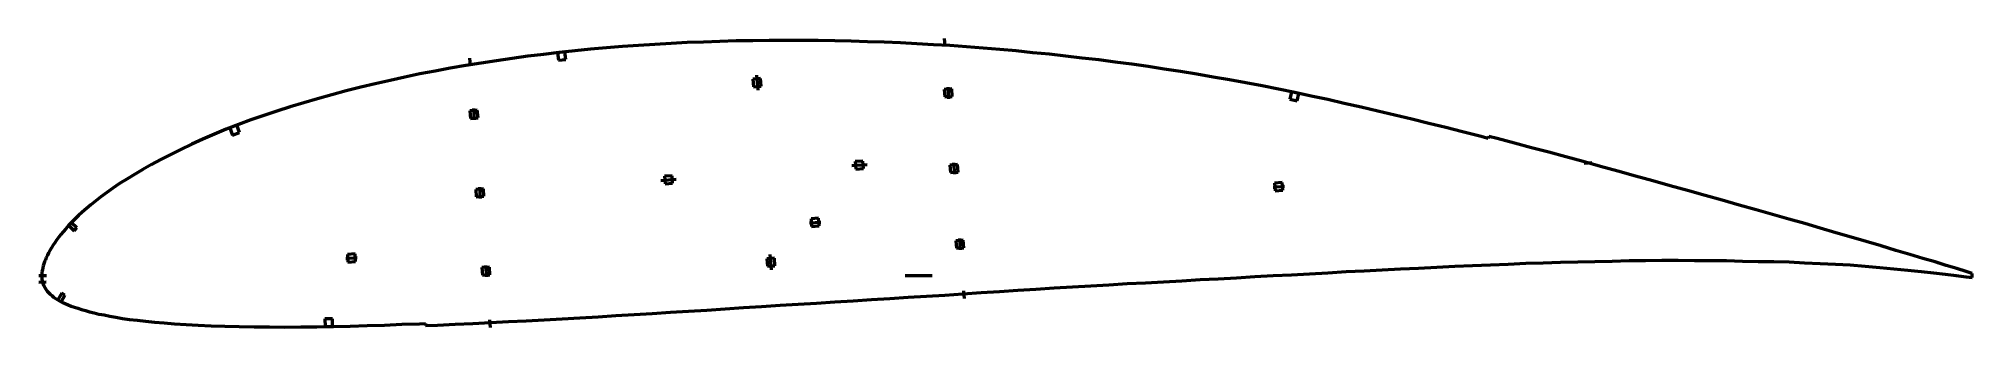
# Model space of a CAD drawing. Header units: metres. Extents: x -382 to 637, y -27 to 125.
import ezdxf

# ---------------------------------------------------------------- set-up
doc = ezdxf.new("R2010")
doc.units = ezdxf.units.M
for name, color, linetype, lineweight in [('FoilLayer', 1, 'Continuous', 50), ('StringerLayer', 1, 'Continuous', 50), ('SubLayer', 1, 'Continuous', 50)]:
    doc.layers.add(name, color=color, linetype=linetype, lineweight=lineweight)

msp = doc.modelspace()

# ---------------------------------------------------------------- linework, layer by layer
at = {"layer": 'FoilLayer'}
for p, q in [((-40.4, 122.5), (-48.9, 122)), ((-31.8, 122.8), (-40.4, 122.5)), ((-23.2, 123.1), (-31.8, 122.8)), ((-14.6, 123.4), (-23.2, 123.1)), ((-5.9, 123.5), (-14.6, 123.4)), ((2.7, 123.7), (-5.9, 123.5)), ((11.4, 123.7), (2.7, 123.7)), ((20, 123.7), (11.4, 123.7)), ((28.6, 123.6), (20, 123.7)), ((37.3, 123.5), (28.6, 123.6)), ((45.9, 123.3), (37.3, 123.5)), ((54.6, 123), (45.9, 123.3)), ((63.3, 122.7), (54.6, 123)), ((71.9, 122.4), (63.3, 122.7)), ((80.6, 121.9), (71.9, 122.4)), ((-140.8, 113), (-149, 111.7)), ((-132.6, 114.2), (-140.8, 113)), ((-124.4, 115.3), (-132.6, 114.2)), ((-116.1, 116.3), (-124.4, 115.3)), ((-107.9, 117.3), (-116.1, 116.3)), ((-99.6, 118.2), (-107.9, 117.3)), ((-91.3, 119), (-99.6, 118.2)), ((-82.9, 119.7), (-91.3, 119)), ((-74.5, 120.4), (-82.9, 119.7)), ((-66, 121), (-74.5, 120.4)), ((-57.5, 121.6), (-66, 121)), ((-48.9, 122), (-57.5, 121.6)), ((89.3, 121.4), (80.6, 121.9)), ((98, 120.9), (89.3, 121.4)), ((106.7, 120.3), (98, 120.9)), ((115.5, 119.6), (106.7, 120.3)), ((124.2, 118.9), (115.5, 119.6)), ((132.9, 118.1), (124.2, 118.9)), ((141.7, 117.2), (132.9, 118.1)), ((150.4, 116.4), (141.7, 117.2)), ((159.1, 115.4), (150.4, 116.4)), ((167.7, 114.4), (159.1, 115.4)), ((176.4, 113.4), (167.7, 114.4)), ((185, 112.3), (176.4, 113.4)), ((193.7, 111.1), (185, 112.3)), ((-196.9, 102.6), (-204.7, 100.9)), ((-189.1, 104.3), (-196.9, 102.6)), ((-181.2, 106), (-189.1, 104.3)), ((-173.2, 107.5), (-181.2, 106)), ((-165.2, 109), (-173.2, 107.5)), ((-157.1, 110.4), (-165.2, 109)), ((-149, 111.7), (-157.1, 110.4)), ((202.3, 109.9), (193.7, 111.1)), ((210.9, 108.6), (202.3, 109.9)), ((219.5, 107.3), (210.9, 108.6)), ((228.1, 105.9), (219.5, 107.3)), ((236.7, 104.4), (228.1, 105.9)), ((245.3, 102.9), (236.7, 104.4)), ((253.8, 101.3), (245.3, 102.9)), ((-235.1, 93), (-242.4, 90.9)), ((-227.6, 95.1), (-235.1, 93)), ((-220, 97.1), (-227.6, 95.1)), ((-212.4, 99), (-220, 97.1)), ((-204.7, 100.9), (-212.4, 99)), ((262.4, 99.7), (253.8, 101.3)), ((271.1, 98), (262.4, 99.7)), ((279.7, 96.2), (271.1, 98)), ((288.3, 94.4), (279.7, 96.2)), ((297, 92.5), (288.3, 94.4)), ((305.7, 90.5), (297, 92.5)), ((-270.2, 81.8), (-276.8, 79.4)), ((-263.5, 84.2), (-270.2, 81.8)), ((-256.6, 86.5), (-263.5, 84.2)), ((-249.6, 88.7), (-256.6, 86.5)), ((-242.4, 90.9), (-249.6, 88.7)), ((314.5, 88.5), (305.7, 90.5)), ((323.4, 86.5), (314.5, 88.5)), ((332.3, 84.3), (323.4, 86.5)), ((341.2, 82.2), (332.3, 84.3)), ((350.2, 80), (341.2, 82.2)), ((-295.5, 71.7), (-301.4, 69)), ((-289.5, 74.3), (-295.5, 71.7)), ((-283.2, 76.9), (-289.5, 74.3)), ((-276.8, 79.4), (-283.2, 76.9)), ((359.1, 77.8), (350.2, 80)), ((368, 75.6), (359.1, 77.8)), ((377, 73.3), (368, 75.6)), ((381.5, 72.1), (377, 73.3)), ((381.8, 73.1), (381.5, 72.1)), ((386.3, 72), (381.8, 73.1)), ((395.3, 69.6), (386.3, 72)), ((-312.5, 63.6), (-317.7, 61)), ((-307.1, 66.3), (-312.5, 63.6)), ((-301.4, 69), (-307.1, 66.3)), ((404.3, 67.2), (395.3, 69.6)), ((413.4, 64.8), (404.3, 67.2)), ((422.4, 62.4), (413.4, 64.8)), ((431.5, 59.9), (422.4, 62.4)), ((-331.6, 53.2), (-335.6, 50.7)), ((-327.2, 55.8), (-331.6, 53.2)), ((-322.6, 58.4), (-327.2, 55.8)), ((-317.7, 61), (-322.6, 58.4)), ((440.7, 57.4), (431.5, 59.9)), ((449.8, 54.9), (440.7, 57.4)), ((459, 52.3), (449.8, 54.9)), ((468.2, 49.8), (459, 52.3)), ((-349.2, 41.4), (-352, 39.3)), ((-346.2, 43.6), (-349.2, 41.4)), ((-342.9, 45.9), (-346.2, 43.6)), ((-339.4, 48.3), (-342.9, 45.9)), ((-335.6, 50.7), (-339.4, 48.3)), ((477.4, 47.2), (468.2, 49.8)), ((486.5, 44.7), (477.4, 47.2)), ((495.7, 42.1), (486.5, 44.7)), ((504.8, 39.6), (495.7, 42.1)), ((-361.1, 31.5), (-363, 29.6)), ((-359.1, 33.3), (-361.1, 31.5)), ((-356.9, 35.3), (-359.1, 33.3)), ((-354.5, 37.2), (-356.9, 35.3)), ((-352, 39.3), (-354.5, 37.2)), ((513.7, 37), (504.8, 39.6)), ((522.6, 34.5), (513.7, 37)), ((531.2, 32.1), (522.6, 34.5)), ((539.8, 29.7), (531.2, 32.1)), ((-370.4, 21.5), (-371.6, 20)), ((-369.1, 23), (-370.4, 21.5)), ((-367.8, 24.6), (-369.1, 23)), ((-366.3, 26.2), (-367.8, 24.6)), ((-364.7, 27.9), (-366.3, 26.2)), ((-363, 29.6), (-364.7, 27.9)), ((548.2, 27.3), (539.8, 29.7)), ((556.4, 24.8), (548.2, 27.3)), ((564.6, 22.5), (556.4, 24.8)), ((572.6, 20.2), (564.6, 22.5)), ((-377.4, 10.7), (-378, 9.5)), ((-376.8, 11.9), (-377.4, 10.7)), ((-376.1, 13.2), (-376.8, 11.9)), ((-375.3, 14.5), (-376.1, 13.2)), ((-374.5, 15.8), (-375.3, 14.5)), ((-373.6, 17.2), (-374.5, 15.8)), ((-372.6, 18.6), (-373.6, 17.2)), ((-371.6, 20), (-372.6, 18.6)), ((580.6, 17.8), (572.6, 20.2)), ((588.5, 15.5), (580.6, 17.8)), ((596.2, 13.2), (588.5, 15.5)), ((603.5, 11), (596.2, 13.2)), ((610.5, 9), (603.5, 11)), ((-380.3, 1.9), (-380.4, 0.9)), ((-380.4, 0.9), (-380.4, -0.1)), ((-380.1, 2.9), (-380.3, 1.9)), ((-379.9, 4), (-380.1, 2.9)), ((-379.7, 5), (-379.9, 4)), ((-379.3, 6.1), (-379.7, 5)), ((-378.9, 7.2), (-379.3, 6.1)), ((-378.5, 8.3), (-378.9, 7.2)), ((-378, 9.5), (-378.5, 8.3)), ((268.2, -0.1), (277.8, 0.4)), ((277.8, 0.4), (287.4, 0.9)), ((287.4, 0.9), (297, 1.4)), ((297, 1.4), (306.6, 2)), ((306.6, 2), (316.2, 2.5)), ((316.2, 2.5), (325.7, 2.9)), ((325.7, 2.9), (335.3, 3.4)), ((335.3, 3.4), (344.8, 3.9)), ((344.8, 3.9), (354.4, 4.3)), ((354.4, 4.3), (363.9, 4.8)), ((363.9, 4.8), (373.3, 5.2)), ((373.3, 5.2), (382.7, 5.6)), ((382.7, 5.6), (392, 6)), ((392, 6), (401.3, 6.4)), ((401.3, 6.4), (410.5, 6.7)), ((410.5, 6.7), (419.6, 7)), ((419.6, 7), (428.7, 7.2)), ((428.7, 7.2), (437.7, 7.4)), ((437.7, 7.4), (446.8, 7.6)), ((446.8, 7.6), (455.7, 7.8)), ((455.7, 7.8), (464.4, 7.9)), ((464.4, 7.9), (473, 8)), ((473, 8), (481.6, 8)), ((481.6, 8), (490.2, 7.9)), ((490.2, 7.9), (498.7, 7.9)), ((498.7, 7.9), (507, 7.8)), ((507, 7.8), (515.4, 7.6)), ((515.4, 7.6), (523.7, 7.4)), ((523.7, 7.4), (531.9, 7.3)), ((531.9, 7.3), (540, 7.1)), ((540, 7.1), (548.1, 6.7)), ((548.1, 6.7), (556.3, 6.3)), ((556.3, 6.3), (564.4, 5.9)), ((564.4, 5.9), (572.2, 5.5)), ((572.2, 5.5), (580, 4.9)), ((580, 4.9), (587.7, 4.2)), ((587.7, 4.2), (595.2, 3.5)), ((595.2, 3.5), (602.5, 2.8)), ((602.5, 2.8), (609.5, 2.1)), ((609.5, 2.1), (616, 1.3)), ((616.9, 7.1), (610.5, 9)), ((616, 1.3), (622.2, 0.7)), ((622.8, 5.3), (616.9, 7.1)), ((622.2, 0.7), (628, 0)), ((628.3, 3.6), (622.8, 5.3)), ((633.3, 2.1), (628.3, 3.6)), ((636.4, 1.1), (633.3, 2.1)), ((636.5, -1.1), (636.4, 1.1)), ((-380.4, -0.1), (-380.4, -1)), ((-380.4, -1), (-380.3, -1.9)), ((-380.3, -1.9), (-380.2, -2.8)), ((-380.2, -2.8), (-380, -3.7)), ((-380, -3.7), (-379.6, -4.6)), ((-379.6, -4.6), (-379.3, -5.5)), ((-379.3, -5.5), (-378.8, -6.4)), ((-378.8, -6.4), (-378.2, -7.3)), ((-378.2, -7.3), (-377.6, -8.2)), ((-377.6, -8.2), (-376.8, -9)), ((-376.8, -9), (-376, -9.8)), ((-376, -9.8), (-375.1, -10.6)), ((95.2, -10.3), (104.8, -9.6)), ((104.8, -9.6), (114.5, -9)), ((114.5, -9), (124.1, -8.4)), ((124.1, -8.4), (133.7, -7.8)), ((133.7, -7.8), (143.3, -7.2)), ((143.3, -7.2), (152.9, -6.6)), ((152.9, -6.6), (162.5, -6)), ((162.5, -6), (172.1, -5.5)), ((172.1, -5.5), (181.7, -4.9)), ((181.7, -4.9), (191.3, -4.3)), ((191.3, -4.3), (200.9, -3.8)), ((200.9, -3.8), (210.5, -3.3)), ((210.5, -3.3), (220.1, -2.8)), ((220.1, -2.8), (229.7, -2.2)), ((229.7, -2.2), (239.3, -1.7)), ((239.3, -1.7), (249, -1.2)), ((249, -1.2), (258.6, -0.6)), ((258.6, -0.6), (268.2, -0.1)), ((628, 0), (633.2, -0.7)), ((633.2, -0.7), (636.5, -1.1)), ((-375.1, -10.6), (-374.2, -11.4)), ((-374.2, -11.4), (-373.1, -12.1)), ((-373.1, -12.1), (-372, -12.8)), ((-372, -12.8), (-370.7, -13.5)), ((-370.7, -13.5), (-369.4, -14.2)), ((-369.4, -14.2), (-368, -14.8)), ((-368, -14.8), (-366.5, -15.5)), ((-366.5, -15.5), (-364.9, -16.1)), ((-364.9, -16.1), (-363.2, -16.7)), ((-363.2, -16.7), (-361.4, -17.3)), ((-361.4, -17.3), (-359.4, -17.9)), ((-359.4, -17.9), (-357.4, -18.5)), ((-357.4, -18.5), (-355.2, -19.1)), ((-355.2, -19.1), (-352.8, -19.7)), ((-352.8, -19.7), (-350.3, -20.3)), ((-350.3, -20.3), (-347.5, -20.8)), ((-68.4, -20.5), (-58.9, -20)), ((-58.9, -20), (-49.3, -19.4)), ((-49.3, -19.4), (-39.7, -18.8)), ((-39.7, -18.8), (-30.1, -18.2)), ((-30.1, -18.2), (-20.5, -17.5)), ((-20.5, -17.5), (-10.8, -16.9)), ((-10.8, -16.9), (-1.2, -16.3)), ((-1.2, -16.3), (8.5, -15.7)), ((8.5, -15.7), (18.1, -15.1)), ((18.1, -15.1), (27.7, -14.5)), ((27.7, -14.5), (37.4, -13.9)), ((37.4, -13.9), (47, -13.3)), ((47, -13.3), (56.6, -12.7)), ((56.6, -12.7), (66.3, -12.1)), ((66.3, -12.1), (75.9, -11.5)), ((75.9, -11.5), (85.6, -10.9)), ((85.6, -10.9), (95.2, -10.3)), ((-347.5, -20.8), (-344.6, -21.4)), ((-344.6, -21.4), (-341.4, -22)), ((-341.4, -22), (-337.9, -22.6)), ((-337.9, -22.6), (-334.2, -23.1)), ((-334.2, -23.1), (-330.2, -23.6)), ((-330.2, -23.6), (-325.8, -24.1)), ((-325.8, -24.1), (-321.1, -24.6)), ((-321.1, -24.6), (-315.9, -25)), ((-315.9, -25), (-310.4, -25.5)), ((-310.4, -25.5), (-304.4, -25.8)), ((-304.4, -25.8), (-298, -26.2)), ((-298, -26.2), (-291.2, -26.5)), ((-291.2, -26.5), (-284, -26.7)), ((-284, -26.7), (-276.5, -26.9)), ((-276.5, -26.9), (-268.6, -27)), ((-268.6, -27), (-260.5, -27.1)), ((-260.5, -27.1), (-252.3, -27.2)), ((-252.3, -27.2), (-244, -27.1)), ((-244, -27.1), (-235.5, -27)), ((-235.5, -27), (-226.8, -26.8)), ((-226.8, -26.8), (-217.9, -26.6)), ((-217.9, -26.6), (-209, -26.4)), ((-209, -26.4), (-199.9, -26.1)), ((-199.9, -26.1), (-190.7, -25.7)), ((-190.7, -25.7), (-181.4, -25.4)), ((-181.4, -25.4), (-178.3, -25.2)), ((-178.3, -25.2), (-178.2, -26.3)), ((-178.2, -26.3), (-172, -26.1)), ((-172, -26.1), (-162.7, -25.7)), ((-162.7, -25.7), (-153.4, -25.3)), ((-153.4, -25.3), (-144, -24.8)), ((-144, -24.8), (-134.6, -24.3)), ((-134.6, -24.3), (-125.2, -23.8)), ((-125.2, -23.8), (-115.8, -23.3)), ((-115.8, -23.3), (-106.3, -22.8)), ((-106.3, -22.8), (-96.9, -22.3)), ((-96.9, -22.3), (-87.4, -21.7)), ((-87.4, -21.7), (-78, -21.1)), ((-78, -21.1), (-68.4, -20.5))]:
    msp.add_line(p, q, dxfattribs=at)
at = {"layer": 'StringerLayer'}
for p, q in [((-104.8, 117.6), (-108.8, 117.2)), ((-108.8, 117.2), (-108.3, 113.2)), ((-108.3, 113.2), (-104.4, 113.7)), ((-104.4, 113.7), (-104.8, 117.6)), ((277.8, 96.6), (277, 92.7)), ((277, 92.7), (280.9, 91.9)), ((281.7, 95.8), (277.8, 96.6)), ((280.9, 91.9), (281.7, 95.8)), ((-277.7, 79), (-281.4, 77.6)), ((-281.4, 77.6), (-279.9, 73.8)), ((-279.9, 73.8), (-276.2, 75.3)), ((-276.2, 75.3), (-277.7, 79)), ((-364.9, 27.8), (-366.2, 26.3)), ((-366.2, 26.3), (-363.3, 23.5)), ((-362, 25), (-364.9, 27.8)), ((-363.3, 23.5), (-362, 25)), ((-369.9, -9.4), (-371.9, -12.9)), ((-368.2, -10.4), (-369.9, -9.4)), ((-371.9, -12.9), (-370.1, -13.9)), ((-370.1, -13.9), (-368.2, -10.4)), ((-227.3, -22.8), (-231.3, -22.9)), ((-231.3, -22.9), (-231.2, -26.9)), ((-231.2, -26.9), (-227.2, -26.8)), ((-227.2, -26.8), (-227.3, -22.8))]:
    msp.add_line(p, q, dxfattribs=at)
at = {"layer": 'SubLayer'}
for p, q in [((94.9, 124.6), (95.2, 120.6)), ((-155.1, 114.3), (-154.8, 110.3)), ((-1.8, 103.6), (-5.8, 103.3)), ((-5.8, 103.3), (-5.5, 99.3)), ((-3.9, 105.4), (-3.3, 97.4)), ((-1.5, 99.6), (-1.8, 103.6)), ((-5.5, 99.3), (-1.5, 99.6)), ((98.9, 98.2), (94.9, 97.9)), ((94.9, 97.9), (95.2, 93.9)), ((95.2, 93.9), (99.2, 94.2)), ((96.8, 99), (97.3, 93)), ((99.2, 94.2), (98.9, 98.2)), ((-151, 86.9), (-154.9, 86.6)), ((-154.9, 86.6), (-154.6, 82.6)), ((-154.6, 82.6), (-150.6, 82.9)), ((-153, 87.8), (-152.6, 81.8)), ((-150.6, 82.9), (-151, 86.9)), ((-48.4, 52.5), (-52.4, 52.2)), ((-52.4, 52.2), (-52.1, 48.2)), ((-48.1, 48.5), (-48.4, 52.5)), ((46.3, 57.8), (54.3, 58.4)), ((52.1, 60.2), (48.1, 59.9)), ((48.1, 59.9), (48.4, 55.9)), ((48.4, 55.9), (52.4, 56.2)), ((52.4, 56.2), (52.1, 60.2)), ((102, 58.4), (98, 58.1)), ((98, 58.1), (98.3, 54.1)), ((98.3, 54.1), (102.3, 54.4)), ((99.9, 59.2), (100.4, 53.3)), ((102.3, 54.4), (102, 58.4)), ((432, 59.1), (436, 59.4)), ((-147.8, 45.6), (-151.8, 45.3)), ((-151.8, 45.3), (-151.5, 41.4)), ((-151.5, 41.4), (-147.5, 41.7)), ((-149.8, 46.5), (-149.4, 40.5)), ((-147.5, 41.7), (-147.8, 45.6)), ((-54.3, 50), (-46.3, 50.6)), ((-52.1, 48.2), (-48.1, 48.5)), ((268.2, 46.5), (274.2, 46.9)), ((273, 48.9), (269, 48.5)), ((269, 48.5), (269.3, 44.6)), ((269.3, 44.6), (273.3, 44.9)), ((273.3, 44.9), (273, 48.9)), ((24, 27.7), (30, 28.1)), ((28.8, 30.1), (24.8, 29.8)), ((24.8, 29.8), (25.1, 25.8)), ((25.1, 25.8), (29.1, 26.1)), ((29.1, 26.1), (28.8, 30.1)), ((560, 23.3), (560.3, 24.2)), ((-215.4, 11.3), (-219.4, 11)), ((-219.4, 11), (-219.1, 7)), ((-215.1, 7.3), (-215.4, 11.3)), ((3.9, 3), (3.3, 11)), ((105, 18.6), (101.1, 18.3)), ((101.1, 18.3), (101.4, 14.3)), ((101.4, 14.3), (105.3, 14.6)), ((103, 19.4), (103.4, 13.5)), ((105.3, 14.6), (105, 18.6)), ((598.4, 12.1), (598.7, 13)), ((-381.9, 0), (-377.9, 0)), ((-220.2, 8.9), (-214.2, 9.4)), ((-219.1, 7), (-215.1, 7.3)), ((-144.6, 4.4), (-148.6, 4.1)), ((-148.6, 4.1), (-148.3, 0.1)), ((-148.3, 0.1), (-144.3, 0.4)), ((-146.7, 5.2), (-146.2, -0.8)), ((-144.3, 0.4), (-144.6, 4.4)), ((5.5, 9.1), (1.5, 8.8)), ((1.5, 8.8), (1.8, 4.8)), ((1.8, 4.8), (5.8, 5.1)), ((5.8, 5.1), (5.5, 9.1)), ((74.4, 0), (88.6, 0)), ((556.7, 5.8), (556.8, 6.8)), ((596.6, 2.8), (596.7, 3.8)), ((616.5, 0.8), (616.6, 1.8)), ((617.5, 6.4), (617.9, 7.3)), ((-382, -3.6), (-378, -3.3)), ((105.1, -8.1), (105.4, -12.1)), ((-144.5, -23.3), (-144.2, -27.3))]:
    msp.add_line(p, q, dxfattribs=at)

doc.saveas('drawing.dxf')
